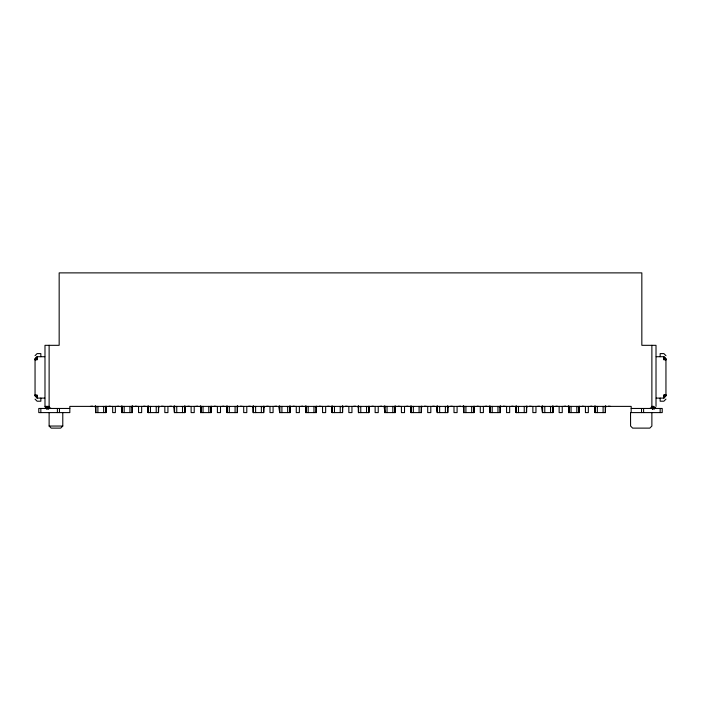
<?xml version="1.0" encoding="UTF-8"?>
<svg xmlns="http://www.w3.org/2000/svg" width="701" height="701" viewBox="0 0 701 701"><rect width="100%" height="100%" fill="white"/><g stroke="black" fill="none" stroke-linecap="round" stroke-linejoin="round"><path stroke-width="1.05" d="M651.877 412.6L651.877 426.05L649.801 428.118L632.626 428.118L630.585 426.05L630.532 412.6L662.226 412.6L662.226 408.455L631.172 408.455M94.556 406.387L95.511 407.027L95.59 412.6L105.947 412.6L105.965 406.711M147.131 406.387L148.086 407.027L148.165 412.6L158.522 412.6L158.54 406.711M199.706 406.387L200.661 407.027L200.74 412.6L211.097 412.6L211.115 406.711M252.281 406.387L253.236 407.027L253.315 412.6L263.672 412.6L263.69 406.711M304.856 406.387L305.811 407.027L305.89 412.6L316.247 412.6L316.265 406.711M357.431 406.387L358.386 407.027L358.465 412.6L368.822 412.6L368.84 406.711M410.006 406.387L410.961 407.027L411.04 412.6L421.397 412.6L421.415 406.711M466.235 406.562L462.581 406.387L463.536 407.027L463.615 412.6L473.972 412.6L473.99 406.711M515.156 406.387L516.111 407.027L516.19 412.6L526.547 412.6L526.565 406.711M571.385 406.562L567.731 406.387L568.686 407.027L568.765 412.6L579.122 412.6L579.14 406.711M105.947 412.6L106.026 407.027L106.981 406.387M158.522 412.6L158.601 407.027L159.556 406.387M211.097 412.6L211.176 407.027L212.131 406.387M263.672 412.6L263.751 407.027L264.706 406.387M316.247 412.6L316.326 407.027L317.281 406.387M368.822 412.6L368.901 407.027L369.856 406.387M421.397 412.6L421.476 407.027L422.431 406.387M473.972 412.6L474.051 407.027L475.006 406.387M526.547 412.6L526.626 407.027L527.581 406.387L523.927 406.562M579.122 412.6L579.201 407.027L580.156 406.387M95.59 405.923L95.59 412.6L95.59 406.151M121.878 405.923L121.878 412.6L132.235 412.6L132.314 407.027L133.269 406.387L129.615 406.562M148.165 405.923L148.165 412.6L148.165 406.151M174.453 405.923L174.453 412.6L184.81 412.6L184.889 407.027L185.844 406.387M200.74 405.923L200.74 412.6L200.74 406.151M227.028 405.923L227.028 412.6L237.385 412.6L237.464 407.027L238.419 406.387L234.765 406.562M253.315 405.923L253.315 412.6L253.315 406.151M279.603 405.923L279.603 412.6L289.96 412.6L290.039 407.027L290.994 406.387M305.89 405.923L305.89 412.6L305.89 406.151M332.178 405.923L332.178 412.6L342.535 412.6L342.614 407.027L343.569 406.387M358.465 405.923L358.465 412.6L358.465 406.151M384.753 405.923L384.753 412.6L395.11 412.6L395.189 407.027L396.144 406.387M411.04 405.923L411.04 412.6L411.04 406.151M437.328 405.923L437.328 412.6L447.685 412.6L447.764 407.027L448.719 406.387M463.615 405.923L463.615 412.6L463.615 406.151M489.903 405.923L489.903 412.6L500.26 412.6L500.339 407.027L501.294 406.387M516.19 405.923L516.19 412.6L516.19 406.151M542.478 405.923L542.478 412.6L552.835 412.6L552.914 407.027L553.869 406.387M568.765 405.923L568.765 412.6L568.765 406.151M595.053 405.923L595.053 412.6L605.41 412.6L605.489 407.027L606.444 406.387M649.801 408.455L651.273 407.851L651.877 406.387L653.945 406.387M106.403 406.387L105.947 407.404L106.403 406.562L103.327 406.562M132.401 406.852L132.235 407.404L132.691 406.387M158.978 406.387L158.522 407.404L158.978 406.562L155.902 406.562M185.266 406.387L184.81 407.404L185.266 406.562L182.19 406.562M211.553 406.387L211.097 407.404L211.553 406.562L208.477 406.562M237.551 406.852L237.385 407.404L237.841 406.387M264.128 406.387L263.672 407.404L264.128 406.562L261.052 406.562M290.416 406.387L289.96 407.404L290.416 406.562L287.34 406.562M316.703 406.387L316.247 407.404L316.703 406.562L313.627 406.562M342.991 406.387L342.535 407.404L342.991 406.562L339.915 406.562M369.278 406.387L368.822 407.404L369.278 406.562L366.202 406.562M395.566 406.387L395.11 407.404L395.566 406.562L392.49 406.562M421.853 406.387L421.397 407.404L421.853 406.562L418.777 406.562M448.141 406.387L447.685 407.404L448.141 406.562L445.065 406.562M474.428 406.387L473.972 407.404L474.428 406.562L471.352 406.562M500.716 406.387L500.26 407.404L500.716 406.562L497.64 406.562M526.714 406.852L526.547 407.404L527.003 406.387M553.291 406.387L552.835 407.404L553.291 406.562L550.215 406.562M579.578 406.387L579.122 407.404L579.578 406.562L576.502 406.562M605.866 406.387L605.41 407.404L605.866 406.562L602.79 406.562M44.759 398.107L37.118 398.107L35.05 396.039L35.05 358.781L37.118 356.713L44.759 356.713M35.05 355.679L37.118 353.602L40.842 353.602L40.842 356.713M35.05 358.781L37.118 356.713L37.118 359.815L35.05 359.815L37.118 358.264L35.05 359.298L37.118 359.008L35.05 359.815M48.264 409.314L49.727 407.851L51.199 408.455M62.783 412.6L62.783 426.05L60.715 428.118L51.199 428.118L49.123 426.05L49.123 412.6M656.241 398.107L663.882 398.107L665.95 396.039L665.95 358.781L663.882 356.713L656.241 356.713M665.95 399.141L663.882 401.209L660.158 401.209L660.158 398.107M665.95 395.005L663.882 396.556L665.95 395.522L663.882 395.802L665.95 395.005L663.882 395.005L663.882 398.107M46.713 408.972L49.403 407.421L49.727 407.851L46.792 409.077M656.013 406.387L656.013 345.321L641.836 345.321L641.836 272.882L59.164 272.882L59.164 345.321L44.987 345.321L44.987 406.387L49.123 406.387L49.403 407.421L45.197 407.991L48.141 406.79M45.197 407.991L49.193 406.922L44.987 406.387M663.882 395.802L665.95 395.268L663.882 395.005M654.34 408.849L651.807 406.922L653.91 406.659M90.42 406.387L92.532 406.186M116.708 406.387L118.819 406.186M142.995 406.387L145.107 406.186M169.283 406.387L171.394 406.186M195.57 406.387L197.682 406.186M221.858 406.387L223.969 406.186M248.145 406.387L250.257 406.186M274.433 406.387L276.545 406.186M300.72 406.387L302.832 406.186M327.008 406.387L329.12 406.186M353.295 406.387L355.407 406.186M379.583 406.387L381.695 406.186M405.87 406.387L407.982 406.186M432.158 406.387L434.269 406.186M458.445 406.387L460.557 406.186M484.733 406.387L486.844 406.186M511.02 406.387L513.132 406.186M537.308 406.387L539.419 406.186M563.595 406.387L565.707 406.186M589.883 406.387L591.995 406.186M665.95 359.815L663.882 359.008L665.95 359.298L663.882 358.264L665.95 359.815L663.882 359.815L663.882 356.713L665.95 358.816M35.05 395.005L37.118 395.802L35.05 395.522L37.118 396.556L35.05 395.005L37.118 395.005L37.118 398.107M98.21 406.562L95.134 406.562L95.59 407.404L95.134 406.387M124.498 406.562L120.844 406.387M150.785 406.562L147.709 406.562L148.165 407.404L147.709 406.387M173.997 406.387L174.453 412.6L174.374 407.027L173.419 406.387L177.073 406.562M203.36 406.562L200.284 406.562L200.74 407.404L200.284 406.387M229.648 406.562L225.994 406.387M255.935 406.562L252.859 406.562L253.315 407.404L252.859 406.387M282.223 406.562L278.569 406.387M308.51 406.562L305.434 406.562L305.89 407.404L305.434 406.387M334.798 406.562L331.144 406.387M361.085 406.562L358.009 406.562L358.465 407.404L358.009 406.387M387.373 406.562L383.719 406.387M413.66 406.562L410.584 406.562L411.04 407.404L410.584 406.387M439.948 406.562L436.294 406.387M492.523 406.562L488.869 406.387M518.81 406.562L515.734 406.562L516.19 407.404L515.734 406.387M545.098 406.562L541.444 406.387M597.673 406.562L594.019 406.387M69.828 408.455L38.774 408.455L38.774 412.6L69.828 412.6L69.828 406.387L631.172 406.387L631.172 412.6M49.123 426.05L62.783 426.05M608.468 406.186L610.58 406.387M582.18 406.186L584.292 406.387M555.893 406.186L558.005 406.387M529.606 406.186L531.717 406.387M503.318 406.186L505.43 406.387M477.03 406.186L479.142 406.387M450.743 406.186L452.855 406.387M424.455 406.186L426.567 406.387M398.168 406.186L400.28 406.387M371.88 406.186L373.992 406.387M345.593 406.186L347.705 406.387M319.305 406.186L321.417 406.387M293.018 406.186L295.13 406.387M266.73 406.186L268.842 406.387M240.443 406.186L242.555 406.387M214.155 406.186L216.267 406.387M187.868 406.186L189.98 406.387M161.581 406.186L163.692 406.387M135.293 406.186L137.405 406.387M109.005 406.186L111.117 406.387M651.807 406.922L655.803 407.991L651.877 406.387M653.227 408.674L651.273 407.851L652.736 409.314M654.287 408.972L651.597 407.421L652.894 409.104M665.95 355.679L663.882 353.602L660.158 353.602L660.158 356.713M35.05 399.141L37.118 401.209L40.842 401.209L40.842 398.107M594.597 406.387L595.053 412.6L594.597 406.562L595.053 407.404M568.309 406.387L568.765 407.404L568.309 406.562M542.022 406.387L542.478 412.6L542.022 406.562L542.478 407.404M489.447 406.387L489.903 412.6L489.447 406.562L489.903 407.404M463.159 406.387L463.615 407.404L463.159 406.562M436.872 406.387L437.328 412.6L436.872 406.562L437.328 407.404M384.297 406.387L384.753 412.6L384.297 406.562L384.753 407.404M331.722 406.387L332.178 412.6L331.722 406.562L332.178 407.404M279.147 406.387L279.603 412.6L279.147 406.562L279.603 407.404M226.572 406.387L227.028 412.6L226.572 406.562L227.028 407.404M121.422 406.387L121.878 412.6L121.422 406.562L121.878 407.404M173.997 406.562L174.453 407.404M605.41 405.923L605.41 412.6L605.41 406.151M552.835 405.923L552.835 412.6L552.835 406.151M500.26 405.923L500.26 412.6L500.26 406.151M447.685 405.923L447.685 412.6L447.685 406.151M395.11 405.923L395.11 412.6L395.11 406.151M342.535 405.923L342.535 412.6L342.535 406.151M289.96 405.923L289.96 412.6L289.96 406.151M237.385 405.923L237.385 412.6L237.385 406.151M184.81 405.923L184.81 412.6L184.81 406.151M132.235 405.923L132.235 412.6L132.235 406.151M660.158 408.455L660.158 412.6M651.877 345.321L651.877 408.455M643.597 408.455L643.597 412.6M641.529 408.455L641.529 412.6M603.105 406.387L603.105 412.6M597.357 406.387L597.357 412.6M595.167 406.387L595.167 412.6M588.332 406.387L588.332 412.6L585.431 412.6L585.431 406.387M579.122 406.151L579.008 412.6M576.818 406.387L576.818 412.6M571.07 406.387L571.07 412.6M568.879 406.387L568.879 412.6M562.246 406.387L562.246 412.6L559.144 412.6L559.144 406.387M550.53 406.387L550.53 412.6M544.782 406.387L544.782 412.6M542.592 406.387L542.592 412.6M535.958 406.387L535.958 412.6L532.856 412.6L532.856 406.387M526.547 406.151L526.433 412.6M524.243 406.387L524.243 412.6M518.495 406.387L518.495 412.6M516.304 406.387L516.304 412.6M509.671 406.387L509.671 412.6L506.569 412.6L506.569 406.387M497.955 406.387L497.955 412.6M492.207 406.387L492.207 412.6M490.017 406.387L490.017 412.6M483.383 406.387L483.383 412.6L480.281 412.6L480.281 406.387M473.972 406.151L473.858 412.6M471.668 406.387L471.668 412.6M465.92 406.387L465.92 412.6M463.729 406.387L463.729 412.6M457.096 406.387L457.096 412.6L453.994 412.6L453.994 406.387M445.38 406.387L445.38 412.6M439.632 406.387L439.632 412.6M437.442 406.387L437.442 412.6M430.808 406.387L430.808 412.6L427.706 412.6L427.706 406.387M421.397 406.151L421.283 412.6M419.093 406.387L419.093 412.6M413.345 406.387L413.345 412.6M411.154 406.387L411.154 412.6M404.521 406.387L404.521 412.6L401.419 412.6L401.419 406.387M392.805 406.387L392.805 412.6M387.057 406.387L387.057 412.6M384.867 406.387L384.867 412.6M378.233 406.387L378.233 412.6L375.131 412.6L375.131 406.387M368.822 406.151L368.708 412.6M366.518 406.387L366.518 412.6M360.77 406.387L360.77 412.6M358.579 406.387L358.579 412.6M351.946 406.387L351.946 412.6L348.844 412.6L348.844 406.387M340.23 406.387L340.23 412.6M334.482 406.387L334.482 412.6M332.292 406.387L332.292 412.6M325.658 406.387L325.658 412.6L322.556 412.6L322.556 406.387M316.247 406.151L316.133 412.6M313.943 406.387L313.943 412.6M308.195 406.387L308.195 412.6M306.004 406.387L306.004 412.6M299.371 406.387L299.371 412.6L296.269 412.6L296.269 406.387M287.655 406.387L287.655 412.6M281.907 406.387L281.907 412.6M279.717 406.387L279.717 412.6M273.083 406.387L273.083 412.6L269.981 412.6L269.981 406.387M263.672 406.151L263.558 412.6M261.368 406.387L261.368 412.6M255.62 406.387L255.62 412.6M253.429 406.387L253.429 412.6M246.796 406.387L246.796 412.6L243.694 412.6L243.694 406.387M235.08 406.387L235.08 412.6M229.332 406.387L229.332 412.6M227.142 406.387L227.142 412.6M220.508 406.387L220.508 412.6L217.406 412.6L217.406 406.387M211.097 406.151L210.983 412.6M208.793 406.387L208.793 412.6M203.045 406.387L203.045 412.6M200.854 406.387L200.854 412.6M194.221 406.387L194.221 412.6L191.119 412.6L191.119 406.387M182.505 406.387L182.505 412.6M176.757 406.387L176.757 412.6M174.567 406.387L174.567 412.6M167.933 406.387L167.933 412.6L164.831 412.6L164.831 406.387M158.522 406.151L158.408 412.6M156.218 406.387L156.218 412.6M150.47 406.387L150.47 412.6M148.279 406.387L148.279 412.6M141.646 406.387L141.646 412.6L138.544 412.6L138.544 406.387M129.93 406.387L129.93 412.6M124.182 406.387L124.182 412.6M121.992 406.387L121.992 412.6M115.358 406.387L115.358 412.6L112.668 412.6L112.668 406.387M105.947 406.151L105.833 412.6M103.643 406.387L103.643 412.6M97.895 406.387L97.895 412.6M95.704 406.387L95.704 412.6M59.471 408.455L59.471 412.6M57.403 408.455L57.403 412.6M49.123 345.321L49.123 408.455M40.842 408.455L40.842 412.6"/></g></svg>
